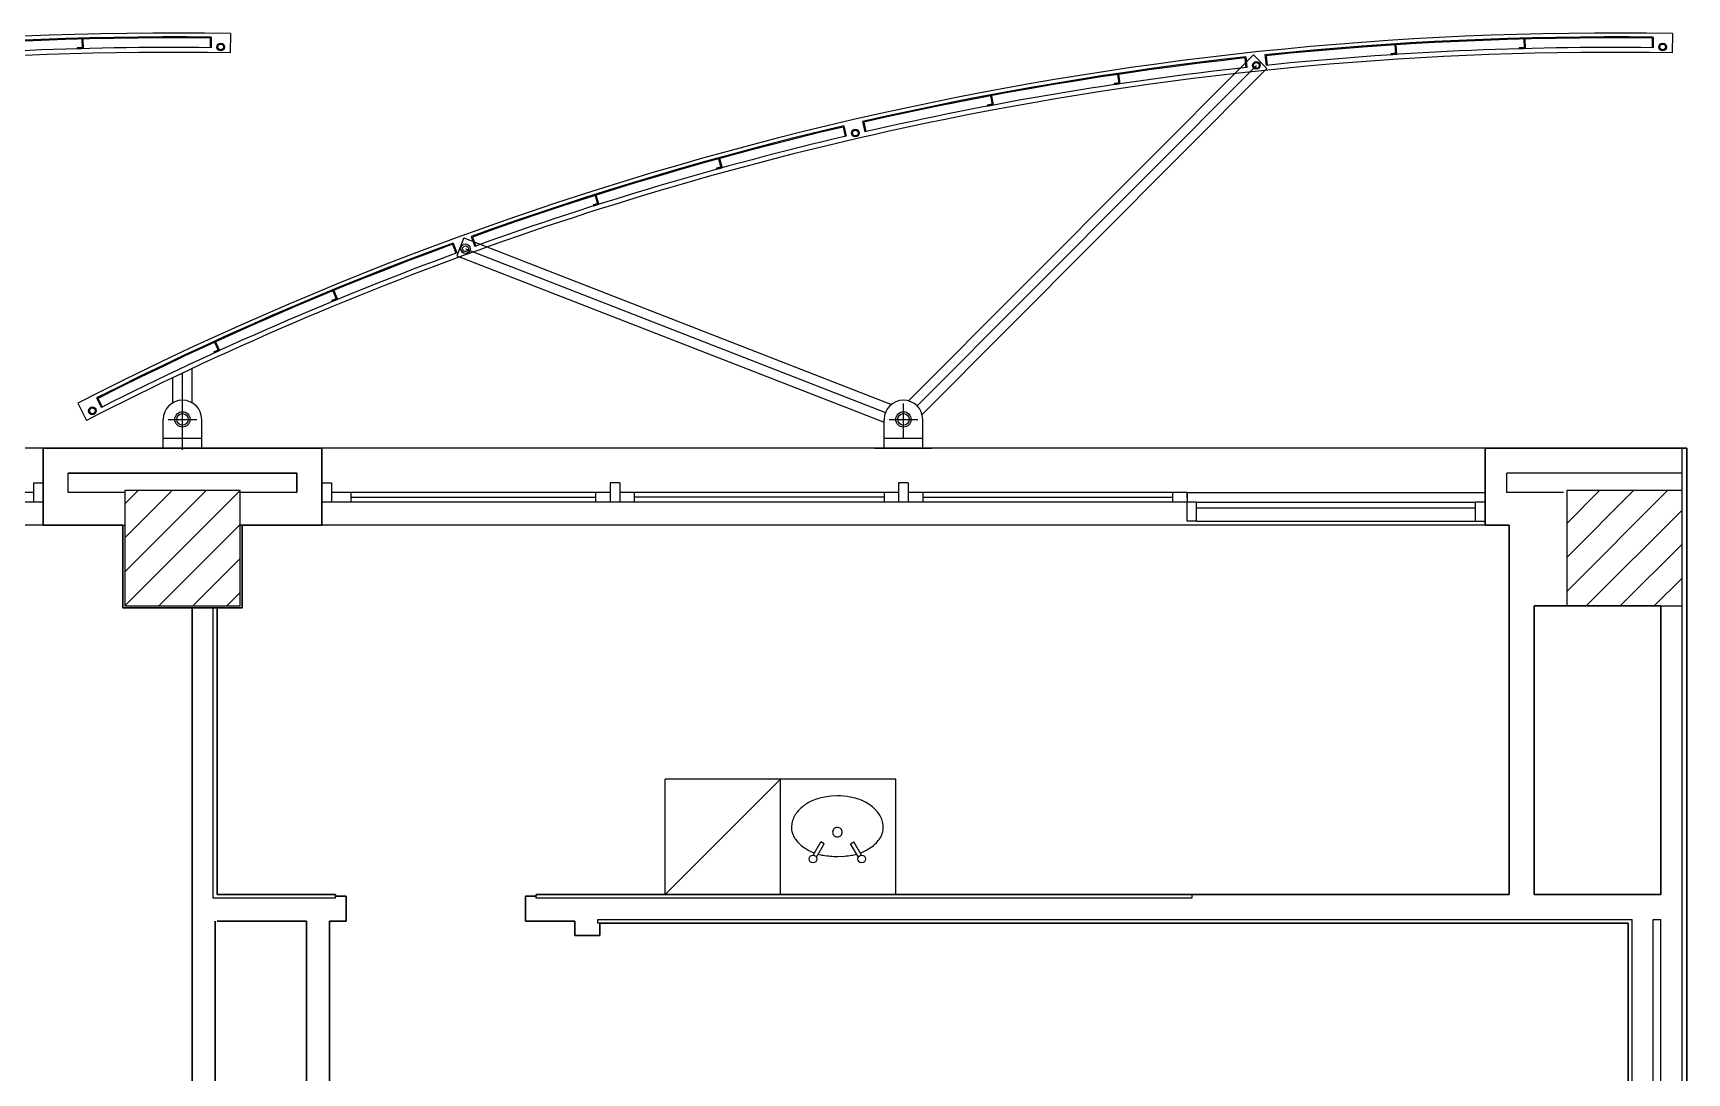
# Model space of a CAD drawing. Extents: x 21.2 to 81.9, y 10.7 to 70.
# Drawn here: x 73.25 to 81.85, y 64.51 to 69.92 of the extents above; entities that cross this region are included whole.
import ezdxf

# ---------------------------------------------------------------- set-up
doc = ezdxf.new("R2010")
doc.units = 0
doc.header["$MEASUREMENT"] = 0
doc.linetypes.add('1st floor plan$0$Dash', pattern=[200, 100, -100])
doc.linetypes.add('1st floor plan$0$Default', pattern=[0])
for name, color, linetype in [('1st floor plan$0$1F', 15, 'Continuous'), ('1st floor plan$0$1FIN', 15, 'Continuous'), ('1st floor plan$0$2F', 7, 'Continuous'), ('1st floor plan$0$2FIN', 7, 'Continuous'), ('1st floor plan$0$CAI', 52, 'Continuous'), ('1st floor plan$0$CAIX', 52, 'Continuous'), ('1st floor plan$0$Equipment', 92, '1st floor plan$0$Default'), ('1st floor plan$0$FACH', 142, 'Continuous'), ('1st floor plan$0$Hatch', 15, 'Continuous'), ('1st floor plan$0$Pillars', 30, 'Continuous'), ('Xref_Plan', 7, 'Continuous')]:
    doc.layers.add(name, color=color, linetype=linetype)
doc.layers.add('1st floor plan$0$Interior Walls', color=7, linetype='Continuous', lineweight=30)
doc.layers.add('1st floor plan$0$Partitions', color=7, linetype='Continuous', lineweight=30)

# ---------------------------------------------------------------- blocks, each defined once
blk = doc.blocks.new('1st floor plan$0$J1')
at = {"layer": '1st floor plan$0$2F', "linetype": 'Continuous'}
for p, q in [((6.05, 0.4), (0, 0.4)), ((6.05, 0), (0, 0))]:
    blk.add_line(p, q, dxfattribs=at)
at = {"layer": '1st floor plan$0$CAI'}
for p, q in [((0, 0.22), (0.05, 0.22)), ((0, 0.12), (0, 0.22)), ((3, 0.22), (3, 0.12)), ((3.05, 0.22), (3.05, 0.12)), ((6.05, 0.22), (6.05, 0.12)), ((2.925, 0.17), (2.925, 0.12)), ((3.125, 0.17), (3.125, 0.12))]:
    blk.add_line(p, q, dxfattribs=at)
at = {"layer": '1st floor plan$0$CAI', "linetype": 'Continuous'}
for p, q in [((0.05, 0.22), (0.05, 0.12)), ((1.55, 0.22), (1.5, 0.22)), ((1.5, 0.22), (1.5, 0.12)), ((1.55, 0.22), (1.55, 0.12)), ((3.05, 0.22), (3, 0.22)), ((4.55, 0.22), (4.5, 0.22)), ((4.5, 0.22), (4.5, 0.12)), ((4.55, 0.22), (4.55, 0.12)), ((6, 0.22), (6.05, 0.22)), ((6, 0.22), (6, 0.12)), ((6.05, 0.12), (0, 0.12)), ((1.5, 0.17), (0.05, 0.17)), ((0.15, 0.17), (0.15, 0.12)), ((1.425, 0.12), (1.425, 0.17)), ((1.55, 0.12), (1.5, 0.12)), ((3, 0.17), (1.55, 0.17)), ((1.625, 0.17), (1.625, 0.12)), ((4.5, 0.17), (3.05, 0.17)), ((4.425, 0.17), (4.425, 0.12)), ((6, 0.17), (4.55, 0.17)), ((4.625, 0.12), (4.625, 0.17)), ((5.9, 0.17), (5.9, 0.12))]:
    blk.add_line(p, q, dxfattribs=at)
at = {"layer": '1st floor plan$0$CAI', "color": 15}
for p, q in [((0.15, 0.145), (1.425, 0.145)), ((2.925, 0.145), (1.625, 0.145)), ((3.125, 0.145), (4.425, 0.145)), ((5.9, 0.145), (4.625, 0.145))]:
    blk.add_line(p, q, dxfattribs=at)
blk = doc.blocks.new('1st floor plan$0$BR 5')
at = {"color": 0}
for p, q in [((4, 2.1561), (3.9982, 2.0561)), ((2.5566, 2.0975), (2.5595, 2.0526)), ((2.5566, 2.0975), (2.5595, 2.0526)), ((2.5616, 2.0979), (2.5648, 2.048)), ((2.5616, 2.0979), (2.5648, 2.048)), ((3.2027, 2.0823), (3.2029, 2.0773)), ((3.2027, 2.0823), (3.2029, 2.0773)), ((3.2266, 2.1283), (3.2277, 2.083)), ((3.2266, 2.1283), (3.2277, 2.083)), ((3.2316, 2.1284), (3.2329, 2.0781)), ((3.2316, 2.1284), (3.2329, 2.0781)), ((3.8946, 2.1327), (3.8939, 2.0827)), ((3.8946, 2.1327), (3.8939, 2.0827)), ((3.8997, 2.1376), (3.8989, 2.0826)), ((3.8997, 2.1376), (3.8989, 2.0826)), ((1.8199, 2.0456), (0.0258, 0.2466)), ((1.8358, 1.9907), (0.0706, 0.2208)), ((1.7763, 2.0295), (1.7816, 1.9798)), ((1.7763, 2.0295), (1.7816, 1.9798)), ((1.7808, 2.035), (1.7866, 1.9803)), ((1.7808, 2.035), (1.7866, 1.9803)), ((1.8199, 2.0456), (1.8907, 1.975)), ((1.8802, 2.0456), (1.886, 1.9909)), ((1.8857, 2.0412), (1.891, 1.9914)), ((2.5345, 2.051), (2.5349, 2.046)), ((2.5345, 2.051), (2.5349, 2.046)), ((1.8907, 1.975), (0.0966, 0.176)), ((1.0957, 1.8957), (1.0964, 1.8907)), ((1.0957, 1.8957), (1.0964, 1.8907)), ((1.1137, 1.9442), (1.1204, 1.8994)), ((1.1137, 1.9442), (1.1204, 1.8994)), ((1.1187, 1.9449), (1.1261, 1.8951)), ((1.1187, 1.9449), (1.1261, 1.8951)), ((0.4524, 1.8325), (0.4607, 1.7883)), ((0.4524, 1.8325), (0.4607, 1.7883)), ((0.4573, 1.8334), (0.4666, 1.7843)), ((0.4573, 1.8334), (0.4666, 1.7843)), ((0.4362, 1.7836), (0.4371, 1.7787)), ((0.4362, 1.7836), (0.4371, 1.7787)), ((-0.3139, 1.6704), (-0.3026, 1.6217)), ((-0.3101, 1.6765), (-0.2977, 1.6229)), ((-0.2127, 1.699), (-0.2003, 1.6454)), ((-0.2127, 1.699), (-0.2003, 1.6454)), ((-0.2067, 1.6953), (-0.1954, 1.6466)), ((-0.2067, 1.6953), (-0.1954, 1.6466)), ((-0.9612, 1.5055), (-0.9492, 1.4618)), ((-0.9564, 1.5068), (-0.9431, 1.4583)), ((-0.9733, 1.4551), (-0.972, 1.4503)), ((-1.6042, 1.3145), (-1.5905, 1.2716)), ((-1.5994, 1.316), (-1.5843, 1.2684)), ((-1.6144, 1.2641), (-1.6129, 1.2593)), ((-2.3451, 1.0608), (-2.328, 1.0138)), ((-2.3422, 1.0673), (-2.3234, 1.0156)), ((-2.3422, 1.0673), (-2.3233, 1.0156)), ((-2.2868, 1.0945), (-2.3231, 1.0013)), ((-2.2868, 1.0945), (-0.0625, 0.228)), ((-2.2781, 1.0374), (-0.0932, 0.1863)), ((-2.2482, 1.1015), (-2.2294, 1.0498)), ((-2.2418, 1.0985), (-2.2247, 1.0515)), ((-2.3231, 1.0013), (-0.1, 0.1353)), ((-2.9678, 0.8187), (-2.9506, 0.7768)), ((-2.9632, 0.8206), (-2.944, 0.774)), ((-2.9737, 0.7672), (-2.9718, 0.7626)), ((-3.5828, 0.5512), (-3.5641, 0.5103)), ((-3.5783, 0.5533), (-3.5575, 0.5078)), ((-3.5869, 0.4999), (-3.5848, 0.4954)), ((-3.8, 0.2366), (-3.8, 0.3671)), ((-3.75, 0.25), (-3.75, 0.3908)), ((-3.7, 0.2366), (-3.7, 0.4143)), ((-4.1963, 0.2617), (-4.1714, 0.2127)), ((-4.1896, 0.2595), (-4.1669, 0.215)), ((-3.75, -0.0079), (-3.75, 0.3079)), ((-4.2945, 0.2342), (-4.2492, 0.1451)), ((-3.75, 0.05), (-3.75, 0.2326)), ((0, 0.05), (0, 0.2326)), ((-3.85, 0), (-3.85, 0.15)), ((-3.825, 0.15), (-3.675, 0.15)), ((-3.65, 0), (-3.65, 0.15)), ((-0.1, 0), (-0.1, 0.15)), ((-0.075, 0.15), (0.075, 0.15)), ((0.1, 0), (0.1, 0.15)), ((-3.65, 0.05), (-3.85, 0.05)), ((0.1, 0.05), (-0.1, 0.05))]:
    blk.add_line(p, q, dxfattribs=at)
at = {"color": 0, "linetype": 'Continuous'}
blk.add_line((-0.15, 0), (0.15, 0), dxfattribs=at)
at = {"color": 0}
for centre, radius in [((3.9488, 2.0869), 0.02), ((3.9488, 2.0869), 0.015), ((1.8358, 1.9907), 0.02), ((1.8358, 1.9907), 0.015), ((-0.2501, 1.6391), 0.02), ((-0.2501, 1.6391), 0.015), ((-2.2781, 1.0374), 0.025), ((-2.2781, 1.0374), 0.015), ((-4.2183, 0.1946), 0.02), ((-4.2183, 0.1946), 0.015), ((-3.75, 0.15), 0.04), ((-3.75, 0.15), 0.03), ((0, 0.15), 0.04), ((0, 0.15), 0.03)]:
    blk.add_circle(centre, radius, dxfattribs=at)
at = {"color": 0, "linetype": 'Continuous'}
for centre, radius, start, end in [((3.6843, -15.3411), 17.5, 88.96633, 117.1249), ((3.6843, -15.3412), 17.4001, 88.96541, 101.49416), ((3.6843, -15.3411), 17.4001, 101.49424, 117.12581)]:
    blk.add_arc(centre, radius, start, end, dxfattribs=at)
at = {"color": 0, "linetype": '1st floor plan$0$Dash'}
for radius, start, end in [(17.48, 89.29394, 95.92397), (17.48, 89.29394, 95.92397), (17.4751, 89.31044, 95.90756), (17.4751, 89.31044, 95.90756), (17.4301, 91.50108, 91.58326), (17.4301, 91.50108, 91.58326), (17.4251, 91.48465, 91.58329), (17.4251, 91.48465, 91.58329), (17.48, 96.25171, 102.88173), (17.48, 96.25171, 102.88173), (17.4751, 96.2682, 102.86533), (17.4751, 96.2682, 102.86533), (17.4301, 93.7001, 93.78228), (17.4301, 93.7001, 93.78228), (17.4251, 93.68367, 93.78231), (17.4251, 93.68367, 93.78231), (17.4301, 98.45885, 98.54102), (17.4301, 98.45885, 98.54102), (17.4251, 98.44241, 98.54105), (17.4251, 98.44241, 98.54105), (17.4301, 100.65787, 100.74005), (17.4301, 100.65787, 100.74005), (17.4251, 100.64143, 100.74007), (17.4251, 100.64143, 100.74007), (17.4801, 103.20955, 109.83955), (17.4751, 103.22599, 109.82311), (17.4301, 105.41659, 105.49877), (17.4251, 105.40015, 105.4988), (17.4301, 107.61561, 107.69779), (17.4251, 107.59917, 107.69782), (17.4801, 110.16731, 116.79732), (17.4751, 110.18375, 116.78088), (17.4301, 112.37436, 112.45654), (17.4251, 112.35792, 112.45656), (17.4301, 114.57338, 114.65556), (17.4251, 114.55694, 114.65558)]:
    blk.add_arc((3.6843, -15.3411), radius, start, end, dxfattribs=at)
at = {"color": 0}
for centre, radius, start, end in [((3.6843, -15.3411), 17.4251, 89.29453, 95.92349), ((3.6843, -15.3411), 17.4251, 96.2523, 102.88126), ((3.6843, -15.3411), 17.4251, 96.2523, 102.88126), ((3.6843, -15.3411), 17.4251, 103.21007, 109.83903), ((3.6843, -15.3411), 17.4251, 110.16784, 116.7968), ((-3.75, 0.15), 0.1, 0, 180), ((0, 0.15), 0.1, 0, 180)]:
    blk.add_arc(centre, radius, start, end, dxfattribs=at)
blk = doc.blocks.new('1st floor plan$0$P2')
at = {"layer": '1st floor plan$0$Hatch'}
h = blk.add_hatch(dxfattribs=at)
h.set_pattern_fill('ANSI31', color=256, style=0)
h.set_pattern_definition([(45, (-41.75321, -29.09718), (-0.08838835, 0.08838835), [])])
h.paths.add_polyline_path([(-0.3, 0.3), (-0.3, -0.3), (0.3, -0.3), (0.3, 0.3)])
at = {"layer": '1st floor plan$0$Pillars'}
blk.add_lwpolyline([(-0.3, -0.3), (0.3, -0.3), (0.3, 0.3), (-0.3, 0.3)], close=True, dxfattribs=at)
blk = doc.blocks.new('1st floor plan$0$P1')
at = {"layer": '1st floor plan$0$1F'}
blk.add_lwpolyline([(-0.3, 0.29), (-0.595, 0.29), (-0.595, 0.39), (0.595, 0.39), (0.595, 0.29), (0.3, 0.29)], dxfattribs=at)
at = {"layer": '1st floor plan$0$Partitions'}
blk.add_lwpolyline([(-0.725, 0.12), (-0.31, 0.12), (-0.31, -0.31), (0.31, -0.31), (0.31, 0.12), (0.725, 0.12), (0.725, 0.52), (-0.725, 0.52)], close=True, dxfattribs=at)
at = {"layer": '1st floor plan$0$Interior Walls'}
blk.add_blockref('1st floor plan$0$P2', (0, 0), dxfattribs=at)
blk = doc.blocks.new('1st floor plan')
at = {"layer": '1st floor plan$0$1FIN'}
for p, q in [((73.4314, 67.5271), (73.4314, 67.6271)), ((74.6214, 67.6271), (73.4314, 67.6271)), ((74.6214, 67.5271), (74.6214, 67.6271)), ((80.914, 67.5271), (80.914, 67.6271)), ((81.8264, 67.6271), (80.914, 67.6271)), ((73.7264, 67.5271), (73.4314, 67.5271)), ((74.6214, 67.5271), (74.3264, 67.5271)), ((81.209, 67.5271), (80.914, 67.5271)), ((73.7164, 67.3571), (73.7264, 67.3571)), ((74.3364, 67.3571), (74.3264, 67.3571))]:
    blk.add_line(p, q, dxfattribs=at)
at = {"layer": '1st floor plan$0$2FIN'}
for p, q in [((80.8014, 67.7571), (74.7514, 67.7571)), ((81.8264, 58.9121), (81.8264, 67.7571)), ((80.8014, 67.3571), (74.7514, 67.3571)), ((74.1864, 65.4171), (74.1864, 66.9271)), ((74.8224, 65.4171), (74.1864, 65.4171)), ((74.8224, 65.4171), (74.8224, 65.4271)), ((75.8662, 65.4171), (75.8662, 65.4271)), ((79.2764, 65.4171), (75.8662, 65.4171)), ((79.2764, 65.4371), (79.2764, 65.4171)), ((76.1864, 65.3071), (81.5664, 65.3071)), ((76.1864, 65.2871), (76.1864, 65.3071)), ((81.5664, 62.7771), (81.5664, 65.3071)), ((81.6764, 58.9121), (81.6764, 65.3071)), ((81.6764, 65.3071), (81.7164, 65.3071)), ((81.7164, 58.9121), (81.7164, 65.3071)), ((76.1964, 65.2871), (76.1864, 65.2871))]:
    blk.add_line(p, q, dxfattribs=at)
at = {"layer": '1st floor plan$0$CAIX'}
for p, q in [((74.7514, 67.4771), (74.7514, 67.5771)), ((74.7514, 67.5771), (74.8014, 67.5771)), ((74.8014, 67.5771), (74.8014, 67.4771)), ((76.2514, 67.527), (74.8014, 67.527)), ((74.9014, 67.527), (74.9014, 67.4771)), ((76.1764, 67.4771), (76.1764, 67.527)), ((76.2514, 67.577), (76.2514, 67.4771)), ((76.3014, 67.577), (76.2514, 67.577)), ((76.3014, 67.577), (76.3014, 67.4771)), ((77.7514, 67.527), (76.3014, 67.527)), ((76.3764, 67.527), (76.3764, 67.4771)), ((77.6764, 67.527), (77.6764, 67.4771)), ((77.7514, 67.577), (77.7514, 67.4771)), ((77.8014, 67.577), (77.7514, 67.577)), ((77.8014, 67.577), (77.8014, 67.4771)), ((79.2514, 67.527), (77.8014, 67.527)), ((77.8764, 67.527), (77.8764, 67.4771)), ((79.1764, 67.527), (79.1764, 67.4771)), ((79.2514, 67.527), (79.2514, 67.4771)), ((79.3014, 67.4771), (74.7514, 67.4771)), ((76.3014, 67.4771), (76.2514, 67.4771)), ((79.2514, 67.3771), (79.2514, 67.4771)), ((79.3014, 67.3771), (79.3014, 67.4771)), ((80.7514, 67.3771), (80.7514, 67.4771)), ((80.8014, 67.4771), (80.7514, 67.4771)), ((79.3014, 67.3771), (79.2514, 67.3771)), ((80.7514, 67.3771), (80.8014, 67.3771))]:
    blk.add_line(p, q, dxfattribs=at)
at = {"layer": '1st floor plan$0$CAIX', "color": 15}
for p, q in [((79.2514, 67.527), (80.8014, 67.5271)), ((79.2514, 67.497), (79.2514, 67.527)), ((74.9014, 67.5021), (76.1764, 67.5021)), ((77.6764, 67.5021), (76.3764, 67.5021)), ((77.8764, 67.5021), (79.1764, 67.5021)), ((79.3014, 67.4771), (80.7514, 67.4771)), ((79.3014, 67.4471), (80.7514, 67.4471)), ((79.3014, 67.3771), (80.7514, 67.3771))]:
    blk.add_line(p, q, dxfattribs=at)
at = {"layer": '1st floor plan$0$Equipment'}
for p, q in [((76.5364, 65.4371), (77.1364, 66.0371)), ((76.5364, 65.4371), (76.5364, 66.0371)), ((77.7364, 66.0371), (76.5364, 66.0371)), ((77.1364, 65.4371), (77.1364, 66.0371)), ((77.7364, 65.4371), (77.7364, 66.0371)), ((77.3067, 65.6409), (77.3472, 65.7095)), ((77.3236, 65.6303), (77.3644, 65.6993)), ((77.3644, 65.6993), (77.3472, 65.7095)), ((77.5013, 65.6993), (77.5185, 65.7095)), ((77.542, 65.6303), (77.5013, 65.6993)), ((77.559, 65.6409), (77.5185, 65.7095))]:
    blk.add_line(p, q, dxfattribs=at)
for points in [[(77.3666, 65.9432, 0.02503), (77.3308, 65.9342, 0.032621), (77.2964, 65.9212, 0.040035), (77.2692, 65.9061, 0.035303), (77.2449, 65.8873, 0.038321), (77.2249, 65.8666, 0.054379), (77.2085, 65.8417, 0.054586), (77.198, 65.8139, 0.060889), (77.194, 65.7841, 0.075785), (77.1977, 65.7581, 0.060002), (77.2078, 65.7349, 0.046948), (77.2253, 65.7107, 0.043635), (77.2468, 65.6901, 0.038584), (77.2738, 65.6715, 0.028735), (77.3026, 65.6571, 0.012881), (77.3136, 65.6526, 0.027941)], [(77.5521, 65.6526, 0.012883), (77.5631, 65.6571, 0.028735), (77.5918, 65.6715, 0.038584), (77.6189, 65.6901, 0.043635), (77.6404, 65.7107, 0.046948), (77.6579, 65.7349, 0.060002), (77.668, 65.7581, 0.075785), (77.6717, 65.7841, 0.060889), (77.6677, 65.8139, 0.054586), (77.6571, 65.8417, 0.054379), (77.6408, 65.8666, 0.038321), (77.6208, 65.8873, 0.035303), (77.5965, 65.9061, 0.040035), (77.5693, 65.9212, 0.032621), (77.5349, 65.9342, 0.024635), (77.4997, 65.943, 0.053768), (77.4322, 65.9491), (77.3991, 65.9478), (77.3666, 65.9432, 0.02503)], [(77.3331, 65.6463, 0.025128), (77.3587, 65.6406, 0.042673), (77.4333, 65.6344), (77.4696, 65.6359, 0.021447), (77.5069, 65.6406, 0.025126), (77.5325, 65.6463, 0.031893)]]:
    blk.add_lwpolyline(points, format="xyb", dxfattribs=at)
blk.add_lwpolyline([(77.4328, 65.7855, 0.414221), (77.4078, 65.7605, 0.414221), (77.4328, 65.7355, 0.414221), (77.4578, 65.7605, 0.414221)], format="xyb", close=True, dxfattribs=at)
for centre in [(77.306, 65.6209), (77.5597, 65.6209)]:
    blk.add_circle(centre, 0.02, dxfattribs=at)
at = {"layer": '1st floor plan$0$Partitions'}
for p, q in [((80.8014, 67.3571), (80.8014, 67.7571)), ((81.8514, 67.7571), (80.8014, 67.7571)), ((81.8514, 51.8821), (81.8514, 67.7571)), ((80.9264, 67.3571), (80.8014, 67.3571)), ((80.9264, 67.3571), (80.9264, 65.4371)), ((74.2064, 65.4371), (74.2064, 66.9271)), ((81.0564, 66.9371), (81.0564, 65.4371)), ((81.209, 66.9371), (81.0564, 66.9371)), ((81.209, 66.9371), (81.7164, 66.9371)), ((81.7164, 65.4371), (81.7164, 66.9371)), ((74.8224, 65.4371), (74.2064, 65.4371)), ((74.8224, 65.4271), (74.8224, 65.4371)), ((74.8774, 65.4271), (74.8224, 65.4271)), ((74.8774, 65.4271), (74.8774, 65.2971)), ((75.8112, 65.4271), (75.8662, 65.4271)), ((75.8112, 65.4271), (75.8112, 65.2971)), ((80.9264, 65.4371), (75.8662, 65.4371)), ((75.8662, 65.4271), (75.8662, 65.4371)), ((81.7164, 65.4371), (81.0564, 65.4371)), ((74.1964, 62.0571), (74.1964, 65.2971)), ((74.6714, 65.2971), (74.2064, 65.2971)), ((74.6714, 62.0571), (74.6714, 65.2971)), ((74.8774, 65.2971), (74.7914, 65.2971)), ((75.8112, 65.2971), (76.0664, 65.2971)), ((76.0664, 65.224), (76.0664, 65.2971)), ((76.1964, 65.224), (76.0664, 65.224)), ((76.1964, 65.2871), (81.5464, 65.2871)), ((76.1964, 65.224), (76.1964, 65.2871)), ((81.5464, 62.7971), (81.5464, 65.2871))]:
    blk.add_line(p, q, dxfattribs=at)
for points in [[(74.0764, 62.538), (74.0764, 66.9271)], [(74.7914, 65.2971), (74.7914, 59.4271), (73.7164, 59.4271), (73.7164, 60.0194)]]:
    blk.add_lwpolyline(points, dxfattribs=at)
at = {"layer": '1st floor plan$0$2FIN'}
blk.add_blockref('1st floor plan$0$J1', (67.2514, 67.3571), dxfattribs=at)
at = {"layer": '1st floor plan$0$FACH'}
for p in [(70.2764, 67.7571), (77.7764, 67.7571)]:
    blk.add_blockref('1st floor plan$0$BR 5', p, dxfattribs=at)
at = {"layer": '1st floor plan$0$Partitions'}
for name, p in [('1st floor plan$0$P1', (74.0264, 67.2369)), ('1st floor plan$0$P2', (81.5264, 67.2369))]:
    blk.add_blockref(name, p, dxfattribs=at)

msp = doc.modelspace()

# ---------------------------------------------------------------- block references
at = {"layer": 'Xref_Plan'}
msp.add_blockref('1st floor plan', (0, 0), dxfattribs=at)

doc.saveas('drawing.dxf')
